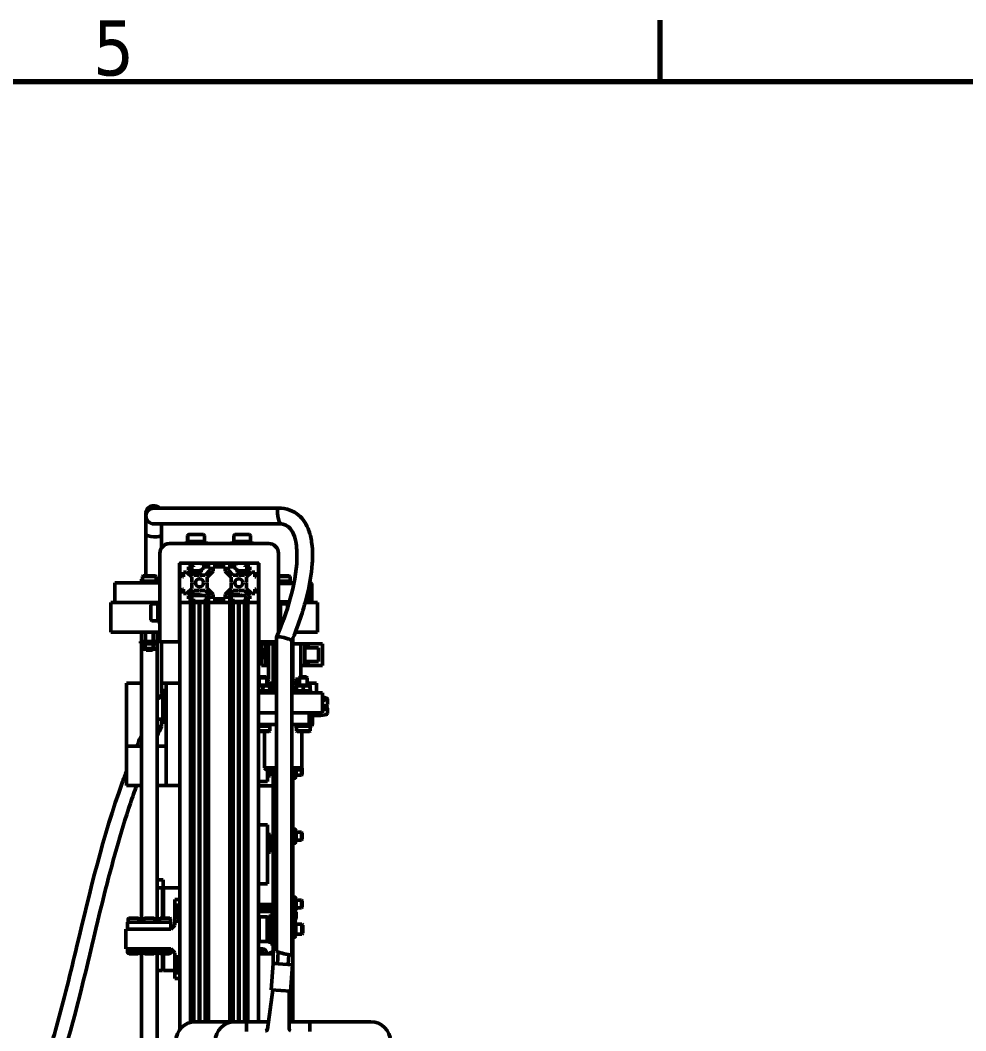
# Model space of a CAD drawing. Header units: millimetres. Extents: x -2015 to 3360, y -4745 to 2376.
# Drawn here: x 795 to 1275, y 1814 to 2327 of the extents above; entities that cross this region are included whole.
import ezdxf

# ---------------------------------------------------------------- set-up
doc = ezdxf.new("R2010")
doc.units = ezdxf.units.MM
doc.header["$LTSCALE"] = 8
doc.layers.add('Border (ISO)', color=7, linetype='Continuous', lineweight=70)
doc.layers.add('Visible (ISO)', color=7, linetype='Continuous', lineweight=50)
doc.styles.add('Note Text (ISO)', font='tahoma.ttf')

# ---------------------------------------------------------------- blocks, each defined once
blk = doc.blocks.new('Borders Default Border')
at = {"layer": 'Border (ISO)'}
blk.add_line((140, 287), (140, 290.9), dxfattribs=at)
at = {"layer": 'Border (ISO)', "flags": 128}
blk.add_lwpolyline([(10, 10), (10, 287), (410, 287), (410, 10), (10, 10)], dxfattribs=at)
at = {"layer": 'Border (ISO)', "insert": (103.975, 287.326), "char_height": 3.5, "attachment_point": 7, "style": 'Note Text (ISO)'}
blk.add_mtext('5', dxfattribs=at)

msp = doc.modelspace()

# ---------------------------------------------------------------- linework, layer by layer
at = {"layer": 'Visible (ISO)'}
for p, q in [((862.71, 2079.21), (926.01, 2079.21)), ((927.08, 2071.29), (862.77, 2071.29)), ((879.93, 2065.31), (879.93, 2062.31)), ((880.08, 2065.31), (880.08, 2062.31)), ((880.43, 2065.81), (880.58, 2065.81)), ((880.58, 2065.81), (888.08, 2065.81)), ((888.58, 2065.31), (888.58, 2062.31)), ((903.38, 2065.31), (903.38, 2062.31)), ((903.88, 2065.81), (911.38, 2065.81)), ((911.88, 2065.31), (911.88, 2062.31)), ((870.68, 2061.31), (870.83, 2061.31)), ((921.13, 2061.31), (870.83, 2061.31)), ((879.33, 2062.31), (889.33, 2062.31)), ((879.33, 2061.31), (879.33, 2062.31)), ((889.33, 2061.31), (889.33, 2062.31)), ((902.63, 2062.31), (912.63, 2062.31)), ((902.63, 2061.31), (902.63, 2062.31)), ((912.63, 2061.31), (912.63, 2062.31)), ((865.83, 2056.31), (865.83, 2011.31)), ((926.13, 2016.16), (926.13, 2056.31)), ((875.83, 2011.31), (875.83, 2051.31)), ((875.83, 2051.31), (916.13, 2051.31)), ((875.98, 2050.81), (875.98, 2045.89)), ((881.4, 2051.31), (876.48, 2051.31)), ((880.48, 2049.51), (882.86, 2049.51)), ((880.48, 2047.87), (880.48, 2049.51)), ((882.86, 2049.85), (881.4, 2051.31)), ((882.86, 2049.51), (882.86, 2049.85)), ((887.33, 2050.3), (887.33, 2051.31)), ((888.76, 2050.3), (887.33, 2050.3)), ((890.56, 2051.31), (889.11, 2049.85)), ((889.11, 2049.85), (889.11, 2049.51)), ((889.11, 2049.51), (891.48, 2049.51)), ((901.4, 2051.31), (890.56, 2051.31)), ((891.48, 2049.51), (891.48, 2047.87)), ((892.98, 2049.51), (898.98, 2049.51)), ((892.98, 2047.24), (892.98, 2049.51)), ((898.98, 2049.51), (898.98, 2047.24)), ((900.48, 2049.51), (902.86, 2049.51)), ((900.48, 2047.87), (900.48, 2049.51)), ((902.86, 2049.85), (901.4, 2051.31)), ((902.86, 2049.51), (902.86, 2049.85)), ((904.63, 2050.3), (903.21, 2050.3)), ((904.63, 2051.31), (904.63, 2050.3)), ((910.56, 2051.31), (909.11, 2049.85)), ((909.11, 2049.85), (909.11, 2049.51)), ((909.11, 2049.51), (911.48, 2049.51)), ((915.48, 2051.31), (910.56, 2051.31)), ((911.48, 2049.51), (911.48, 2047.87)), ((915.98, 2050.81), (915.98, 2051.31)), ((915.98, 2045.89), (915.98, 2050.81)), ((916.13, 2051.31), (916.13, 2011.31)), ((857.38, 2044.91), (856.98, 2044.51)), ((856.98, 2044.51), (863.98, 2044.51)), ((856.98, 2044.51), (856.98, 2042.11)), ((863.58, 2044.91), (857.38, 2044.91)), ((863.58, 2044.91), (863.98, 2044.51)), ((863.98, 2044.51), (863.98, 2042.11)), ((875.98, 2045.89), (877.44, 2044.43)), ((877.44, 2044.43), (877.78, 2044.43)), ((877.78, 2046.81), (879.42, 2046.81)), ((877.78, 2044.43), (877.78, 2046.81)), ((879.42, 2046.81), (882.08, 2044.14)), ((883.14, 2045.21), (880.48, 2047.87)), ((881.68, 2048.01), (881.68, 2046.8)), ((881.68, 2046.8), (881.83, 2046.8)), ((882.17, 2046.31), (881.68, 2046.8)), ((881.83, 2047.93), (881.83, 2046.8)), ((881.83, 2046.8), (886.83, 2046.8)), ((882.32, 2046.31), (881.83, 2046.8)), ((882.08, 2044.14), (882.08, 2041.51)), ((882.32, 2046.31), (882.17, 2046.31)), ((886.34, 2046.31), (882.32, 2046.31)), ((885.78, 2045.21), (883.14, 2045.21)), ((885.98, 2045.01), (885.78, 2045.21)), ((886.18, 2045.21), (885.98, 2045.01)), ((888.82, 2045.21), (886.18, 2045.21)), ((886.34, 2046.31), (886.83, 2046.8)), ((886.83, 2047.93), (886.83, 2046.8)), ((891.48, 2047.87), (888.82, 2045.21)), ((889.88, 2044.14), (892.98, 2047.24)), ((889.88, 2041.51), (889.88, 2044.14)), ((898.98, 2047.24), (902.08, 2044.14)), ((903.14, 2045.21), (900.48, 2047.87)), ((902.08, 2044.14), (902.08, 2041.51)), ((905.78, 2045.21), (903.14, 2045.21)), ((905.13, 2047.93), (905.13, 2046.8)), ((905.13, 2046.8), (910.13, 2046.8)), ((905.62, 2046.31), (905.13, 2046.8)), ((909.64, 2046.31), (905.62, 2046.31)), ((905.98, 2045.01), (905.78, 2045.21)), ((906.18, 2045.21), (905.98, 2045.01)), ((908.82, 2045.21), (906.18, 2045.21)), ((911.48, 2047.87), (908.82, 2045.21)), ((909.64, 2046.31), (910.13, 2046.8)), ((909.88, 2044.14), (912.54, 2046.81)), ((909.88, 2041.51), (909.88, 2044.14)), ((910.13, 2047.93), (910.13, 2046.8)), ((912.54, 2046.81), (914.18, 2046.81)), ((914.18, 2046.81), (914.18, 2044.43)), ((914.18, 2044.43), (914.53, 2044.43)), ((914.53, 2044.43), (915.98, 2045.89)), ((915.98, 2036.73), (915.98, 2045.89)), ((931.58, 2044.91), (926.13, 2044.91)), ((926.13, 2044.51), (931.98, 2044.51)), ((931.58, 2044.91), (931.98, 2044.51)), ((931.98, 2044.51), (931.98, 2042.11)), ((865.83, 2041.31), (842.98, 2041.31)), ((842.98, 2031.31), (842.98, 2041.31)), ((855.98, 2042.11), (864.98, 2042.11)), ((855.98, 2041.31), (855.98, 2042.11)), ((856.98, 2043.11), (856.48, 2043.11)), ((856.48, 2042.11), (856.48, 2043.11)), ((864.48, 2043.11), (863.98, 2043.11)), ((864.48, 2042.11), (864.48, 2043.11)), ((864.98, 2041.31), (864.98, 2042.11)), ((882.08, 2041.51), (882.28, 2041.31)), ((882.28, 2041.31), (882.08, 2041.11)), ((882.08, 2041.11), (882.08, 2038.47)), ((889.68, 2041.31), (889.88, 2041.51)), ((889.88, 2041.11), (889.68, 2041.31)), ((889.88, 2038.47), (889.88, 2041.11)), ((902.08, 2041.51), (902.28, 2041.31)), ((902.28, 2041.31), (902.08, 2041.11)), ((902.08, 2041.11), (902.08, 2038.47)), ((909.68, 2041.31), (909.88, 2041.51)), ((909.88, 2041.11), (909.68, 2041.31)), ((909.88, 2038.47), (909.88, 2041.11)), ((926.13, 2042.11), (932.98, 2042.11)), ((933.42, 2041.31), (926.13, 2041.31)), ((926.13, 2040.91), (933.81, 2040.91)), ((932.98, 2041.31), (932.98, 2042.11)), ((933.42, 2041.31), (934.04, 2041.31)), ((933.97, 2040.91), (933.81, 2040.91)), ((942.58, 2040.91), (941.94, 2040.91)), ((942.02, 2041.31), (942.58, 2041.31)), ((942.58, 2041.31), (942.58, 2040.91)), ((942.98, 2040.91), (942.58, 2041.31)), ((942.58, 2038.56), (942.58, 2040.91)), ((942.98, 2040.91), (942.58, 2040.91)), ((942.98, 2040.91), (942.98, 2038.33)), ((877.44, 2038.18), (875.98, 2036.73)), ((875.98, 2036.73), (875.98, 2031.81)), ((877.78, 2038.18), (877.44, 2038.18)), ((877.78, 2035.81), (877.78, 2038.18)), ((879.42, 2035.81), (877.78, 2035.81)), ((882.08, 2038.47), (879.42, 2035.81)), ((880.48, 2034.74), (883.14, 2037.41)), ((880.48, 2033.11), (880.48, 2034.74)), ((881.98, 2034.81), (880.54, 2034.81)), ((882.47, 2035.31), (881.98, 2034.81)), ((886.98, 2034.81), (881.98, 2034.81)), ((881.98, 2034.81), (881.98, 2034.81)), ((882.47, 2035.31), (886.49, 2035.31)), ((883.14, 2037.41), (885.78, 2037.41)), ((885.78, 2037.41), (885.98, 2037.61)), ((885.98, 2037.61), (886.18, 2037.41)), ((886.18, 2037.41), (888.82, 2037.41)), ((886.49, 2035.31), (886.98, 2034.81)), ((889.48, 2034.81), (886.98, 2034.81)), ((886.98, 2034.81), (886.98, 2034.81)), ((888.82, 2037.41), (891.48, 2034.74)), ((889.48, 2033.11), (889.48, 2034.81)), ((892.98, 2035.37), (889.88, 2038.47)), ((891.48, 2034.74), (891.48, 2033.11)), ((892.98, 2033.11), (892.98, 2035.37)), ((902.08, 2038.47), (898.98, 2035.37)), ((898.98, 2035.37), (898.98, 2033.11)), ((900.48, 2034.74), (903.14, 2037.41)), ((900.48, 2033.11), (900.48, 2034.74)), ((901.98, 2034.81), (900.54, 2034.81)), ((902.47, 2035.31), (901.98, 2034.81)), ((906.98, 2034.81), (901.98, 2034.81)), ((901.98, 2034.81), (901.98, 2034.81)), ((902.47, 2035.31), (906.49, 2035.31)), ((903.14, 2037.41), (905.78, 2037.41)), ((905.78, 2037.41), (905.98, 2037.61)), ((905.98, 2037.61), (906.18, 2037.41)), ((906.18, 2037.41), (908.82, 2037.41)), ((906.49, 2035.31), (906.98, 2034.81)), ((909.48, 2034.81), (906.98, 2034.81)), ((906.98, 2034.81), (906.98, 2034.81)), ((908.82, 2037.41), (911.48, 2034.74)), ((909.48, 2033.11), (909.48, 2034.81)), ((912.54, 2035.81), (909.88, 2038.47)), ((911.48, 2034.74), (911.48, 2033.11)), ((914.18, 2035.81), (912.54, 2035.81)), ((914.18, 2038.18), (914.18, 2035.81)), ((914.53, 2038.18), (914.18, 2038.18)), ((915.98, 2036.73), (914.53, 2038.18)), ((915.98, 2031.81), (915.98, 2036.73)), ((942.58, 2031.31), (942.58, 2034.05)), ((942.98, 2034.28), (942.98, 2031.71)), ((840.98, 2031.31), (845.98, 2031.31)), ((840.98, 2031.31), (840.98, 2016.31)), ((864.83, 2031.31), (845.98, 2031.31)), ((861.33, 2022.56), (861.33, 2030.06)), ((861.83, 2030.56), (864.83, 2030.56)), ((864.83, 2021.31), (864.83, 2031.31)), ((865.83, 2031.31), (864.83, 2031.31)), ((875.98, 2031.31), (875.83, 2031.31)), ((875.98, 2029.31), (875.83, 2029.31)), ((876.48, 2031.31), (875.98, 2031.31)), ((875.98, 1814.31), (875.98, 2031.31)), ((876.48, 2031.31), (881.4, 2031.31)), ((876.48, 2031.31), (881.4, 2031.31)), ((882.86, 2033.11), (880.48, 2033.11)), ((881.4, 2031.31), (882.86, 2032.76)), ((881.4, 2031.31), (882.86, 2031.31)), ((881.4, 1817.97), (881.4, 2031.31)), ((889.48, 2031.81), (881.9, 2031.81)), ((882.86, 2032.76), (882.86, 2033.11)), ((882.86, 2031.31), (883.14, 2031.31)), ((882.86, 1818.24), (882.86, 2031.31)), ((883.14, 2031.31), (885.78, 2031.31)), ((883.14, 1818.27), (883.14, 2031.31)), ((885.78, 2031.31), (885.98, 2031.31)), ((885.78, 1818.31), (885.78, 2031.31)), ((885.98, 2031.31), (886.18, 2031.31)), ((885.98, 1818.31), (885.98, 2031.31)), ((886.18, 2031.31), (888.82, 2031.31)), ((886.18, 1818.31), (886.18, 2031.31)), ((888.82, 2031.31), (889.11, 2031.31)), ((888.82, 1818.31), (888.82, 2031.31)), ((889.11, 2033.11), (889.11, 2032.76)), ((891.48, 2033.11), (889.11, 2033.11)), ((889.11, 2032.76), (890.56, 2031.31)), ((889.11, 2031.31), (890.56, 2031.31)), ((889.11, 1818.31), (889.11, 2031.31)), ((889.48, 2032.1), (889.48, 2032.39)), ((889.48, 2031.81), (889.48, 2032.1)), ((889.48, 2031.81), (889.48, 2031.31)), ((890.56, 2031.31), (901.4, 2031.31)), ((890.56, 2031.31), (901.4, 2031.31)), ((890.56, 1818.31), (890.56, 2031.31)), ((898.98, 2033.11), (892.98, 2033.11)), ((902.86, 2033.11), (900.48, 2033.11)), ((901.4, 2031.31), (902.86, 2032.76)), ((901.4, 2031.31), (902.86, 2031.31)), ((901.4, 1818.31), (901.4, 2031.31)), ((909.48, 2031.81), (901.9, 2031.81)), ((902.86, 2032.76), (902.86, 2033.11)), ((902.86, 2031.31), (903.14, 2031.31)), ((902.86, 1818.31), (902.86, 2031.31)), ((903.14, 2031.31), (905.78, 2031.31)), ((903.14, 1818.31), (903.14, 2031.31)), ((905.78, 2031.31), (905.98, 2031.31)), ((905.78, 1818.31), (905.78, 2031.31)), ((905.98, 2031.31), (906.18, 2031.31)), ((905.98, 1818.31), (905.98, 2031.31)), ((906.18, 2031.31), (908.82, 2031.31)), ((906.18, 1818.31), (906.18, 2031.31)), ((908.82, 2031.31), (909.11, 2031.31)), ((908.82, 1818.31), (908.82, 2031.31)), ((909.11, 2033.11), (909.11, 2032.76)), ((911.48, 2033.11), (909.11, 2033.11)), ((909.11, 2032.76), (910.56, 2031.31)), ((909.11, 2031.31), (910.56, 2031.31)), ((909.11, 1818.31), (909.11, 2031.31)), ((909.48, 2032.1), (909.48, 2032.39)), ((909.48, 2031.81), (909.48, 2032.1)), ((909.48, 2031.81), (909.48, 2031.31)), ((910.56, 2031.31), (915.48, 2031.31)), ((910.56, 2031.31), (915.48, 2031.31)), ((910.56, 1818.31), (910.56, 2031.31)), ((915.98, 2031.31), (915.48, 2031.31)), ((915.98, 2031.31), (915.98, 2031.81)), ((915.98, 1818.31), (915.98, 2031.31)), ((916.13, 2031.31), (915.98, 2031.31)), ((916.13, 2029.31), (915.98, 2029.31)), ((931.67, 2031.71), (926.13, 2031.71)), ((926.13, 2031.31), (927.13, 2031.31)), ((931.55, 2031.31), (927.13, 2031.31)), ((927.13, 2031.31), (927.13, 2021.31)), ((930.13, 2030.56), (927.13, 2030.56)), ((930.63, 2030.06), (930.63, 2028.36)), ((940.98, 2031.31), (939.68, 2031.31)), ((939.71, 2031.42), (939.71, 2031.31)), ((940.98, 2031.31), (945.98, 2031.31)), ((942.58, 2031.31), (942.98, 2031.71)), ((945.98, 2016.31), (945.98, 2031.31)), ((875.83, 2023.31), (875.98, 2023.31)), ((915.98, 2023.31), (916.13, 2023.31)), ((861.83, 2022.06), (864.83, 2022.06)), ((865.83, 2021.31), (864.83, 2021.31)), ((926.13, 2021.31), (927.13, 2021.31)), ((928.43, 2022.06), (927.13, 2022.06)), ((845.98, 2016.31), (840.98, 2016.31)), ((865.83, 2016.31), (845.98, 2016.31)), ((856.48, 2011.53), (856.48, 2016.31)), ((858.48, 2016.31), (858.48, 2011.53)), ((862.48, 2016.31), (862.48, 2011.53)), ((864.48, 2011.53), (864.48, 2016.31)), ((926.13, 2016.31), (926.19, 2016.31)), ((933.48, 1985.34), (933.48, 2013.21)), ((934.7, 2016.31), (940.98, 2016.31)), ((945.98, 2016.31), (940.98, 2016.31)), ((855.98, 2011.53), (864.98, 2011.53)), ((855.98, 2010.73), (855.98, 2011.53)), ((855.98, 2010.73), (864.98, 2010.73)), ((857.58, 2010.73), (856.44, 2010.08)), ((856.44, 2010.08), (856.44, 2008.19)), ((857.58, 2007.53), (856.44, 2008.19)), ((856.48, 2010.1), (856.48, 2010.73)), ((856.48, 1870.34), (856.48, 2008.17)), ((858.46, 2010.08), (858.46, 2008.19)), ((862.5, 2010.08), (862.5, 2008.19)), ((863.38, 2010.73), (864.53, 2010.08)), ((863.38, 2007.53), (864.53, 2008.19)), ((864.48, 2010.1), (864.48, 2010.73)), ((864.48, 1870.34), (864.48, 2008.17)), ((864.53, 2010.08), (864.53, 2008.19)), ((864.98, 2010.73), (864.98, 2011.53)), ((865.83, 2011.31), (875.83, 2011.31)), ((875.98, 2011.31), (875.83, 2011.46)), ((916.13, 2011.46), (915.98, 2011.31)), ((916.13, 2011.31), (915.98, 2011.31)), ((916.13, 2011.31), (925.14, 2011.31)), ((917.48, 2010.34), (917.48, 1999.34)), ((919.48, 2010.34), (917.48, 2010.34)), ((918.98, 2002.57), (918.98, 2008.11)), ((918.98, 2008.11), (919.57, 2008.11)), ((919.48, 2010.34), (920.98, 2010.34)), ((919.48, 2008.34), (919.48, 2010.34)), ((920.98, 2008.34), (919.48, 2008.34)), ((919.48, 2008.11), (919.48, 2008.34)), ((919.57, 2002.57), (919.57, 2008.11)), ((920.84, 2006.84), (919.57, 2008.11)), ((920.98, 2008.34), (920.98, 2010.34)), ((923.48, 2010.34), (920.98, 2010.34)), ((920.98, 1992.34), (920.98, 2008.34)), ((923.48, 1985.34), (923.48, 2011.31)), ((923.98, 2010.73), (923.98, 2011.31)), ((923.98, 2010.73), (925.14, 2010.73)), ((925.14, 2010.48), (924.44, 2010.08)), ((924.44, 2010.08), (924.44, 2008.19)), ((925.14, 2007.79), (924.44, 2008.19)), ((932.89, 2011.53), (932.98, 2011.53)), ((932.89, 2010.73), (932.98, 2010.73)), ((932.98, 2010.73), (932.98, 2011.53)), ((933.48, 2010.34), (937.48, 2010.34)), ((937.48, 1993.54), (937.48, 2010.34)), ((937.48, 2010.34), (939.48, 2010.34)), ((937.48, 1999.34), (937.48, 2010.34)), ((939.48, 2010.34), (941.22, 2010.34)), ((939.48, 2008.34), (939.48, 2010.34)), ((941.22, 2008.34), (939.48, 2008.34)), ((939.48, 2001.34), (939.48, 2008.34)), ((939.48, 2001.34), (939.48, 2008.34)), ((939.48, 2008.09), (939.48, 2002.58)), ((941.22, 2010.34), (948.48, 2010.34)), ((941.22, 2010.34), (941.22, 2008.34)), ((946.48, 2008.34), (941.22, 2008.34)), ((946.48, 2001.34), (946.48, 2008.34)), ((948.48, 2010.34), (948.48, 1999.34)), ((948.48, 2010.34), (948.48, 2010.34)), ((948.48, 1999.34), (948.48, 2010.34)), ((857.58, 2007.53), (863.38, 2007.53)), ((858.91, 2007.11), (858.48, 2007.53)), ((862.05, 2007.11), (858.91, 2007.11)), ((862.05, 2007.11), (862.48, 2007.53)), ((920.84, 2003.84), (919.57, 2002.57)), ((920.84, 2003.84), (920.84, 2006.84)), ((920.84, 2006.84), (920.98, 2006.84)), ((920.84, 2003.84), (920.98, 2003.84)), ((923.48, 2004.14), (923.48, 2006.53)), ((923.48, 2006.53), (923.48, 2006.53)), ((923.48, 2004.14), (923.48, 2004.14)), ((939.48, 2006.41), (939.48, 2006.24)), ((939.48, 2005.5), (939.48, 2006.41)), ((939.48, 2006.24), (939.48, 2005.17)), ((939.48, 2004.43), (939.48, 2005.5)), ((939.48, 2005.17), (939.48, 2004.27)), ((939.48, 2004.27), (939.48, 2004.43)), ((917.48, 1999.34), (919.48, 1999.34)), ((918.98, 2002.57), (919.57, 2002.57)), ((919.48, 2001.34), (919.48, 2002.57)), ((919.48, 2001.34), (920.98, 2001.34)), ((919.48, 1999.34), (919.48, 2001.34)), ((920.98, 1999.34), (919.48, 1999.34)), ((937.48, 1999.34), (937.48, 1993.54)), ((939.48, 1999.34), (937.48, 1999.34)), ((939.48, 2001.34), (941.22, 2001.34)), ((939.48, 1999.34), (939.48, 2001.34)), ((941.22, 1999.34), (939.48, 1999.34)), ((941.22, 2001.34), (946.48, 2001.34)), ((941.22, 2001.34), (941.22, 1999.34)), ((948.48, 1999.34), (941.22, 1999.34)), ((948.48, 1999.34), (948.48, 1999.34)), ((916.66, 1993.54), (916.23, 1993.11)), ((920.23, 1993.11), (916.23, 1993.11)), ((916.23, 1989.31), (916.23, 1993.11)), ((916.66, 1993.54), (919.8, 1993.54)), ((919.8, 1993.54), (920.23, 1993.11)), ((920.23, 1989.31), (920.23, 1993.11)), ((937.16, 1993.54), (936.73, 1993.11)), ((940.73, 1993.11), (936.73, 1993.11)), ((936.73, 1989.31), (936.73, 1993.11)), ((937.16, 1993.54), (940.3, 1993.54)), ((940.3, 1993.54), (940.73, 1993.11)), ((940.73, 1989.31), (940.73, 1993.11)), ((848.98, 1990.34), (848.98, 1958.34)), ((856.48, 1990.34), (848.98, 1990.34)), ((868.98, 1990.34), (866.74, 1990.34)), ((868.98, 1938.34), (868.98, 1990.34)), ((875.98, 1990.34), (868.98, 1990.34)), ((915.98, 1990.34), (916.23, 1990.34)), ((921.13, 1989.31), (915.98, 1989.31)), ((918.16, 1988.65), (918.16, 1986.77)), ((920.23, 1990.34), (923.48, 1990.34)), ((921.13, 1989.31), (921.73, 1988.96)), ((921.69, 1988.65), (921.69, 1986.77)), ((921.76, 1988.65), (921.76, 1986.77)), ((933.48, 1990.34), (936.73, 1990.34)), ((934.71, 1992.34), (936.73, 1992.34)), ((934.71, 1992.34), (934.71, 1991.75)), ((934.71, 1991.75), (936.73, 1991.75)), ((935.98, 1990.48), (934.71, 1991.75)), ((935.2, 1988.65), (935.2, 1986.77)), ((935.83, 1989.31), (935.23, 1988.96)), ((941.63, 1989.31), (935.83, 1989.31)), ((935.98, 1990.48), (936.73, 1990.48)), ((935.98, 1990.48), (935.98, 1990.34)), ((938.67, 1988.65), (938.67, 1986.77)), ((940.73, 1990.34), (945.48, 1990.34)), ((941.63, 1989.31), (942.23, 1988.96)), ((942.2, 1988.65), (942.2, 1986.77)), ((942.27, 1988.65), (942.27, 1986.77)), ((945.48, 1985.34), (945.48, 1990.34)), ((945.48, 1990.34), (945.48, 1990.34)), ((945.48, 1985.34), (945.48, 1990.34)), ((866.67, 1985.09), (867.38, 1985.09)), ((867.38, 1986.59), (867.38, 1970.59)), ((867.38, 1986.59), (868.98, 1986.59)), ((915.98, 1986.11), (922.73, 1986.11)), ((915.98, 1985.34), (925.14, 1985.34)), ((921.13, 1986.11), (921.73, 1986.46)), ((922.73, 1985.34), (922.73, 1986.11)), ((932.89, 1985.34), (948.48, 1985.34)), ((934.23, 1986.11), (943.23, 1986.11)), ((934.23, 1985.34), (934.23, 1986.11)), ((935.83, 1986.11), (935.23, 1986.46)), ((941.63, 1986.11), (942.23, 1986.46)), ((943.23, 1985.34), (943.23, 1986.11)), ((948.48, 1975.34), (948.48, 1985.34)), ((948.48, 1985.34), (948.48, 1985.34)), ((948.48, 1985.34), (948.48, 1975.34)), ((948.48, 1985.34), (948.48, 1985.34)), ((948.48, 1985.34), (948.48, 1985.34)), ((948.48, 1983.15), (948.48, 1985.34)), ((948.48, 1985.34), (948.48, 1983.15)), ((950.98, 1979.54), (950.98, 1982.3)), ((948.48, 1978.47), (948.48, 1978.7)), ((948.48, 1978.7), (948.48, 1978.47)), ((950.98, 1977.63), (950.98, 1974.87)), ((864.48, 1972.09), (867.38, 1972.09)), ((915.98, 1975.34), (925.14, 1975.34)), ((915.98, 1975.34), (925.14, 1975.34)), ((932.89, 1975.34), (948.48, 1975.34)), ((932.89, 1975.34), (941.76, 1975.34)), ((941.76, 1969.34), (941.76, 1975.34)), ((943.48, 1969.34), (943.48, 1975.34)), ((943.48, 1969.34), (943.48, 1975.34)), ((948.48, 1975.34), (948.48, 1975.34)), ((864.49, 1968.38), (866.74, 1968.26)), ((867.38, 1970.59), (868.98, 1970.59)), ((915.98, 1969.34), (925.14, 1969.34)), ((921.73, 1968.54), (915.98, 1968.54)), ((916.23, 1968.54), (916.23, 1969.34)), ((920.23, 1968.54), (920.23, 1969.34)), ((921.73, 1966.14), (921.73, 1968.54)), ((932.89, 1969.34), (941.76, 1969.34)), ((934.23, 1969.34), (934.23, 1968.54)), ((943.23, 1968.54), (934.23, 1968.54)), ((935.23, 1966.14), (935.23, 1968.54)), ((941.76, 1969.34), (943.48, 1969.34)), ((942.23, 1966.14), (942.23, 1968.54)), ((943.23, 1969.34), (943.23, 1968.54)), ((943.48, 1969.34), (943.48, 1969.34)), ((921.73, 1966.14), (915.98, 1966.14)), ((915.98, 1965.74), (921.33, 1965.74)), ((918.98, 1965.74), (918.98, 1947.34)), ((921.33, 1965.74), (921.73, 1966.14)), ((942.23, 1966.14), (935.23, 1966.14)), ((935.63, 1965.74), (935.23, 1966.14)), ((935.63, 1965.74), (941.83, 1965.74)), ((937.98, 1965.74), (937.98, 1947.34)), ((941.83, 1965.74), (942.23, 1966.14)), ((856.48, 1958.34), (848.98, 1958.34)), ((848.98, 1938.34), (848.98, 1958.34)), ((868.98, 1958.34), (864.48, 1958.34)), ((925.14, 1947.34), (918.98, 1947.34)), ((919.98, 1946.34), (918.98, 1947.34)), ((919.98, 1946.34), (925.14, 1946.34)), ((920.48, 1940.34), (920.48, 1946.34)), ((920.48, 1946.34), (920.48, 1945.02)), ((920.48, 1946.34), (920.48, 1945.02)), ((920.48, 1946.34), (920.48, 1940.34)), ((921.25, 1946.33), (921.25, 1943.26)), ((922.05, 1946.34), (922.05, 1943.27)), ((922.05, 1946.34), (922.05, 1944.86)), ((923.48, 1847.86), (923.48, 1946.34)), ((937.98, 1947.34), (932.89, 1947.34)), ((932.89, 1946.34), (936.98, 1946.34)), ((933.48, 1818.31), (933.48, 1946.34)), ((935.05, 1946.34), (935.05, 1942.67)), ((936.98, 1946.34), (937.98, 1947.34)), ((937.75, 1947.11), (937.75, 1943.57)), ((938.18, 1947.14), (937.98, 1947.34)), ((938.18, 1947.14), (938.18, 1944)), ((921.25, 1943.26), (922.05, 1943.26)), ((922.05, 1944.86), (922.4, 1944.26)), ((923.48, 1944.26), (922.71, 1944.26)), ((934.39, 1945.57), (933.48, 1945.57)), ((934.39, 1942.07), (933.48, 1942.07)), ((935.05, 1942.67), (934.71, 1942.07)), ((935.05, 1943.57), (937.75, 1943.57)), ((938.18, 1944), (937.75, 1943.57)), ((856.48, 1938.34), (848.98, 1938.34)), ((868.98, 1938.34), (864.48, 1938.34)), ((875.98, 1938.34), (868.98, 1938.34)), ((915.98, 1940.34), (920.48, 1940.34)), ((915.98, 1938.09), (923.48, 1938.09)), ((920.48, 1940.34), (920.48, 1940.34)), ((915.98, 1918.34), (920.48, 1918.34)), ((920.48, 1910.93), (920.48, 1918.34)), ((920.48, 1918.34), (920.48, 1888.34)), ((920.48, 1918.34), (920.48, 1918.34)), ((934.39, 1916.09), (933.48, 1916.09)), ((934.39, 1916.09), (933.48, 1916.09)), ((935.05, 1915.49), (934.71, 1916.09)), ((935.05, 1909.7), (935.05, 1915.47)), ((920.48, 1910.93), (920.48, 1911.68)), ((920.48, 1910.93), (920.48, 1911.68)), ((920.48, 1911.67), (920.48, 1906.19)), ((920.48, 1910.93), (921.25, 1910.93)), ((921.25, 1913.43), (921.25, 1904.43)), ((921.25, 1913.43), (922.05, 1913.43)), ((922.05, 1913.42), (922.05, 1904.44)), ((922.05, 1911.83), (922.4, 1912.43)), ((922.05, 1911.83), (922.05, 1906.03)), ((923.48, 1912.43), (922.71, 1912.43)), ((923.48, 1912.43), (922.71, 1912.43)), ((934.39, 1912.59), (933.48, 1912.59)), ((935.05, 1914.59), (937.75, 1914.59)), ((935.05, 1910.59), (937.75, 1910.59)), ((937.75, 1910.59), (937.75, 1914.59)), ((938.18, 1914.16), (937.75, 1914.59)), ((938.18, 1911.02), (937.75, 1910.59)), ((938.18, 1914.16), (938.18, 1911.02)), ((920.48, 1906.93), (920.48, 1906.18)), ((920.48, 1906.93), (920.48, 1906.18)), ((920.48, 1888.34), (920.48, 1906.93)), ((920.48, 1906.93), (921.25, 1906.93)), ((922.05, 1906.03), (922.4, 1905.43)), ((923.48, 1908.93), (922.71, 1908.93)), ((923.48, 1905.43), (922.71, 1905.43)), ((934.39, 1909.09), (933.48, 1909.09)), ((935.05, 1909.69), (934.71, 1909.09)), ((921.25, 1904.43), (922.05, 1904.43)), ((864.48, 1890.34), (866.98, 1890.34)), ((867.48, 1890.34), (866.98, 1890.34)), ((867.48, 1890.34), (867.48, 1890.34)), ((867.48, 1889.34), (867.48, 1890.34)), ((867.48, 1890.34), (867.48, 1886.34)), ((867.48, 1889.34), (867.48, 1890.34)), ((864.48, 1886.34), (867.23, 1886.34)), ((867.23, 1885.75), (867.23, 1886.34)), ((867.23, 1886.34), (867.23, 1886.34)), ((867.48, 1886.09), (867.23, 1886.34)), ((867.48, 1886.09), (867.23, 1886.34)), ((867.23, 1885.75), (867.23, 1883.12)), ((867.48, 1887.34), (867.48, 1889.34)), ((867.48, 1889.34), (867.48, 1887.34)), ((867.48, 1886.09), (867.48, 1887.34)), ((867.48, 1886.34), (867.48, 1887.34)), ((867.48, 1886.34), (867.48, 1886.34)), ((867.48, 1886.09), (867.73, 1886.34)), ((867.48, 1885.29), (867.48, 1886.09)), ((867.48, 1886.09), (867.48, 1886.09)), ((867.48, 1885.58), (867.48, 1886.09)), ((867.48, 1882.95), (867.48, 1885.58)), ((867.48, 1881.71), (867.48, 1885.29)), ((867.73, 1885.49), (867.73, 1886.34)), ((867.73, 1886.34), (875.98, 1886.34)), ((867.73, 1881.13), (867.73, 1885.49)), ((915.98, 1888.34), (920.48, 1888.34)), ((920.48, 1888.34), (920.48, 1888.34)), ((867.23, 1883.12), (867.23, 1881.71)), ((867.23, 1881.71), (867.23, 1870.84)), ((867.48, 1881.71), (867.48, 1882.95)), ((867.48, 1878.66), (867.48, 1881.71)), ((867.73, 1878.66), (867.73, 1881.13)), ((873.48, 1880.34), (875.98, 1880.34)), ((873.48, 1874.34), (873.48, 1880.34)), ((934.39, 1881.59), (933.48, 1881.59)), ((934.39, 1881.59), (933.48, 1881.59)), ((935.05, 1880.99), (934.71, 1881.59)), ((935.05, 1875.2), (935.05, 1880.97)), ((935.05, 1880.09), (937.75, 1880.09)), ((937.75, 1876.09), (937.75, 1880.09)), ((938.18, 1879.66), (937.75, 1880.09)), ((938.18, 1879.66), (938.18, 1876.52)), ((867.48, 1870.84), (867.48, 1878.66)), ((867.73, 1870.84), (867.73, 1878.66)), ((873.48, 1874.35), (873.48, 1869.34)), ((874.88, 1877.44), (875.28, 1877.84)), ((874.88, 1877.44), (874.88, 1871.24)), ((875.28, 1870.84), (875.28, 1877.84)), ((875.28, 1877.84), (875.98, 1877.84)), ((915.98, 1877.84), (923.48, 1877.84)), ((915.98, 1876.09), (923.48, 1876.09)), ((915.98, 1875.89), (916.28, 1875.89)), ((915.98, 1875.34), (917.98, 1875.34)), ((915.98, 1874.34), (923.48, 1874.34)), ((923.48, 1877.84), (923.48, 1874.34)), ((934.39, 1878.09), (933.48, 1878.09)), ((933.48, 1876.34), (934.09, 1876.34)), ((933.48, 1874.84), (934.09, 1874.84)), ((934.75, 1875.24), (934.25, 1876.11)), ((935.05, 1875.19), (934.75, 1874.67)), ((934.75, 1871.26), (934.75, 1874.34)), ((935.18, 1873.91), (934.75, 1874.34)), ((935.05, 1876.09), (937.75, 1876.09)), ((938.18, 1876.52), (937.75, 1876.09)), ((849.73, 1870.54), (849.73, 1868.84)), ((850.03, 1870.84), (854.93, 1870.84)), ((855.23, 1870.54), (855.23, 1868.84)), ((857.73, 1870.34), (855.38, 1870.34)), ((855.38, 1868.84), (855.38, 1870.34)), ((857.73, 1870.54), (857.73, 1868.84)), ((858.03, 1870.84), (862.93, 1870.84)), ((863.23, 1870.54), (863.23, 1868.84)), ((865.58, 1870.34), (863.23, 1870.34)), ((865.58, 1868.84), (865.58, 1870.34)), ((865.73, 1870.54), (865.73, 1868.84)), ((866.03, 1870.84), (870.93, 1870.84)), ((871.23, 1870.54), (871.23, 1868.84)), ((873.48, 1867.34), (873.48, 1869.34)), ((875.98, 1869.34), (873.48, 1869.34)), ((874.88, 1871.24), (875.28, 1870.84)), ((875.28, 1870.84), (875.98, 1870.84)), ((915.98, 1871.44), (916.32, 1871.44)), ((916.32, 1871.61), (916.32, 1859.07)), ((920.32, 1871.61), (916.32, 1871.61)), ((920.32, 1871.61), (920.32, 1859.07)), ((920.32, 1871.61), (920.32, 1871.44)), ((920.32, 1871.44), (921.98, 1871.44)), ((921.98, 1857.84), (921.98, 1872.84)), ((921.98, 1872.84), (922.98, 1872.84)), ((922.98, 1857.84), (922.98, 1872.83)), ((922.98, 1870.34), (923.48, 1870.34)), ((923.48, 1870.34), (923.48, 1852.84)), ((933.48, 1870.84), (934.09, 1870.84)), ((934.75, 1869.44), (934.25, 1868.57)), ((934.98, 1868.74), (934.67, 1869.29)), ((934.75, 1871), (934.75, 1870.34)), ((935.18, 1870.77), (934.75, 1870.34)), ((935.18, 1873.91), (935.18, 1870.77)), ((871.48, 1865.34), (848.48, 1865.34)), ((848.48, 1855.34), (848.48, 1865.34)), ((871.48, 1868.84), (849.48, 1868.84)), ((849.48, 1865.34), (849.48, 1868.84)), ((871.48, 1865.34), (871.48, 1868.84)), ((871.48, 1865.34), (873.48, 1867.34)), ((922.98, 1869.09), (923.48, 1869.09)), ((922.98, 1862.84), (922.98, 1867.83)), ((923.48, 1867.34), (923.48, 1863.34)), ((933.48, 1868.34), (934.09, 1868.34)), ((933.48, 1865.34), (934.28, 1865.34)), ((934.98, 1861.95), (934.98, 1868.73)), ((934.98, 1867.84), (937.99, 1867.84)), ((934.98, 1862.84), (934.98, 1867.84)), ((937.99, 1862.84), (937.99, 1867.84)), ((938.48, 1867.35), (937.99, 1867.84)), ((938.48, 1863.33), (938.48, 1867.34)), ((915.98, 1859.24), (916.32, 1859.24)), ((920.32, 1859.07), (916.32, 1859.07)), ((920.32, 1859.24), (921.98, 1859.24)), ((920.32, 1859.24), (920.32, 1859.07)), ((920.73, 1859.24), (920.73, 1858.84)), ((921.73, 1859.24), (921.73, 1858.84)), ((923.48, 1863.34), (922.98, 1862.84)), ((922.98, 1861.59), (923.48, 1861.59)), ((933.48, 1861.34), (934.28, 1861.34)), ((933.48, 1861.34), (934.28, 1861.34)), ((934.98, 1861.94), (934.64, 1861.34)), ((934.98, 1862.84), (937.99, 1862.84)), ((938.48, 1863.33), (937.99, 1862.84)), ((871.48, 1855.34), (848.48, 1855.34)), ((849.39, 1854.73), (849.39, 1853.34)), ((850.18, 1855.24), (849.6, 1854.9)), ((854.78, 1855.24), (850.18, 1855.24)), ((850.32, 1854.73), (850.32, 1853.34)), ((850.98, 1855.34), (850.98, 1855.24)), ((853.41, 1854.73), (853.41, 1853.34)), ((853.98, 1855.34), (853.98, 1855.24)), ((854.78, 1855.24), (855.36, 1854.9)), ((855.58, 1854.73), (855.58, 1853.34)), ((856.48, 1662.73), (856.48, 1855.34)), ((857.39, 1854.73), (857.39, 1853.34)), ((858.18, 1855.24), (857.6, 1854.9)), ((862.78, 1855.24), (858.18, 1855.24)), ((858.32, 1854.73), (858.32, 1853.34)), ((858.98, 1855.34), (858.98, 1855.24)), ((861.41, 1854.73), (861.41, 1853.34)), ((861.98, 1855.34), (861.98, 1855.24)), ((862.78, 1855.24), (863.36, 1854.9)), ((863.58, 1854.73), (863.58, 1853.34)), ((864.48, 1662.73), (864.48, 1855.34)), ((865.39, 1854.73), (865.39, 1853.34)), ((866.18, 1855.24), (865.6, 1854.9)), ((870.78, 1855.24), (866.18, 1855.24)), ((866.32, 1854.73), (866.32, 1853.34)), ((866.98, 1855.34), (866.98, 1855.24)), ((869.41, 1854.73), (869.41, 1853.34)), ((869.98, 1855.34), (869.98, 1855.24)), ((870.78, 1855.24), (871.36, 1854.9)), ((873.48, 1853.34), (871.48, 1855.34)), ((871.58, 1854.73), (871.58, 1853.34)), ((917.98, 1855.34), (915.98, 1855.34)), ((916.28, 1854.79), (915.98, 1854.79)), ((921.73, 1858.84), (920.73, 1858.84)), ((921.98, 1857.84), (922.98, 1857.84)), ((925.55, 1847.71), (925.97, 1853.8)), ((850.18, 1852.84), (849.6, 1853.17)), ((850.18, 1852.84), (854.78, 1852.84)), ((854.78, 1852.84), (855.36, 1853.17)), ((858.18, 1852.84), (857.6, 1853.17)), ((858.18, 1852.84), (862.78, 1852.84)), ((862.78, 1852.84), (863.36, 1853.17)), ((866.18, 1852.84), (865.6, 1853.17)), ((866.18, 1852.84), (870.78, 1852.84)), ((867.23, 1852.84), (867.23, 1848.97)), ((867.23, 1848.97), (867.23, 1847.55)), ((867.48, 1852.01), (867.48, 1852.84)), ((867.48, 1848.97), (867.48, 1852.01)), ((867.48, 1845.39), (867.48, 1848.97)), ((867.48, 1847.73), (867.48, 1848.97)), ((867.73, 1852.01), (867.73, 1852.84)), ((867.73, 1849.55), (867.73, 1852.01)), ((867.73, 1845.19), (867.73, 1849.55)), ((870.78, 1852.84), (871.36, 1853.17)), ((873.48, 1851.34), (873.48, 1853.34)), ((873.48, 1846.34), (873.48, 1851.34)), ((873.48, 1851.34), (875.98, 1851.34)), ((874.88, 1849.44), (875.28, 1849.84)), ((874.88, 1849.44), (874.88, 1843.24)), ((875.28, 1842.84), (875.28, 1849.84)), ((875.28, 1849.84), (875.98, 1849.84)), ((923.48, 1852.84), (915.98, 1852.84)), ((919.98, 1853.34), (919.98, 1852.84)), ((931.07, 1847.33), (931.42, 1852.34)), ((867.23, 1844.34), (864.48, 1844.34)), ((867.23, 1847.55), (867.23, 1844.92)), ((867.23, 1844.92), (867.23, 1844.34)), ((867.48, 1844.59), (867.23, 1844.34)), ((867.23, 1844.34), (867.23, 1844.34)), ((867.48, 1845.1), (867.48, 1847.73)), ((867.48, 1845.39), (867.48, 1844.59)), ((867.48, 1845.1), (867.48, 1844.59)), ((867.48, 1844.59), (867.48, 1844.59)), ((867.48, 1844.59), (867.73, 1844.34)), ((867.73, 1845.19), (867.73, 1844.34)), ((867.73, 1844.34), (873.48, 1844.34)), ((873.48, 1840.34), (873.48, 1846.34)), ((922.47, 1834.5), (923.4, 1847.86)), ((933.22, 1847.18), (923.4, 1847.86)), ((932.28, 1833.81), (933.22, 1847.18)), ((875.98, 1840.34), (873.48, 1840.34)), ((874.88, 1843.24), (875.28, 1842.84)), ((875.28, 1842.84), (875.98, 1842.84)), ((923.27, 1834.44), (920.47, 1814.55)), ((932.28, 1833.81), (922.47, 1834.5)), ((931.48, 1833.87), (931.48, 1814.69)), ((903.98, 1818.31), (883.98, 1818.31)), ((909.88, 1818.31), (903.98, 1818.31)), ((909.88, 1813.31), (909.88, 1818.31)), ((909.88, 1818.31), (921, 1818.31)), ((931.48, 1818.31), (942.08, 1818.31)), ((972.98, 1818.31), (942.08, 1818.31)), ((942.08, 1818.31), (942.08, 1813.31))]:
    msp.add_line(p, q, dxfattribs=at)
for centre in [(885.98, 2041.31), (905.98, 2041.31)]:
    msp.add_circle(centre, 2.1, dxfattribs=at)
for centre, radius, start, end in [((880.43, 2065.31), 0.5, 90, 180), ((880.58, 2065.31), 0.5, 90, 180), ((888.08, 2065.31), 0.5, 0, 90), ((903.88, 2065.31), 0.5, 90, 180), ((911.38, 2065.31), 0.5, 0, 90), ((870.83, 2056.31), 5, 90, 180), ((870.68, 2056.31), 5, 90, 142.1418), ((921.13, 2056.31), 5, 0, 90), ((876.48, 2050.81), 0.5, 90, 180), ((884.33, 2052.56), 5.26, 222.9557, 330.9083), ((888.76, 2050.1), 0.2, 330.9083, 90), ((903.21, 2050.1), 0.2, 90, 209.0917), ((907.63, 2052.56), 5.26, 209.0917, 317.0443), ((915.48, 2050.81), 0.5, 0, 90), ((939.48, 2036.31), 2.9, 285.8174, 47.4646), ((939.48, 2036.31), 2, 302.3408, 30.9134), ((939.48, 2036.31), 1.62, 319.0715, 14.1731), ((861.83, 2030.06), 0.5, 90, 180), ((876.48, 2031.81), 0.5, 180, 270), ((915.48, 2031.81), 0.5, 270, 0), ((930.13, 2030.06), 0.5, 0, 90), ((861.83, 2022.56), 0.5, 180, 270), ((858.98, 1980.34), 2.5, 178.6879, 181.3121), ((858.98, 1980.34), 2.5, 178.7389, 181.2611), ((858.98, 1970.34), 2.5, 178.6879, 181.3121), ((858.98, 1970.34), 2.5, 178.7389, 181.2611), ((916.28, 1877.89), 2, 270, 295.8419), ((917.98, 1877.34), 2, 270, 321.3178), ((850.03, 1870.54), 0.3, 90, 180), ((854.93, 1870.54), 0.3, 0, 90), ((858.03, 1870.54), 0.3, 90, 180), ((862.93, 1870.54), 0.3, 0, 90), ((866.03, 1870.54), 0.3, 90, 180), ((870.93, 1870.54), 0.3, 0, 90), ((916.28, 1852.79), 2, 1.4325, 90), ((917.98, 1853.34), 2, 0, 90), ((883.98, 1808.31), 10, 90, 180), ((903.98, 1808.31), 10, 90, 180), ((972.98, 1808.31), 10, 0, 90), ((932.48, 1814.69), 1, 180, 268.0261)]:
    msp.add_arc(centre, radius, start, end, dxfattribs=at)
for centre, major_axis, ratio, start_param, end_param in [((862.74, 2075.25), (-3.74, 1.43), 0.989227, 0.348301, 1.940284), ((862.74, 2075.25), (-3.74, 1.43), 0.989227, 5.923112, 6.631486), ((862.74, 2075.25), (-3.74, 1.43), 0.989227, 5.081877, 5.923112), ((926.55, 2075.25), (-0.56, 3.96), 0.177487, 6.263733, 9.390236), ((862.74, 2065.79), (-3.99, 0.22), 0.257029, 0.01395, 3.155537), ((862.74, 2065.78), (3.99, -0.21), 0.257043, 0.013662, 0.013668), ((929.02, 2012.75), (-3.87, 1), 0.177481, 5.339558, 6.28319), ((929.02, 2012.75), (-3.87, 1), 0.177481, 0.000005, 0.045894), ((929.02, 2012.75), (3.87, -1), 0.177481, 0.045894, 2.197965), ((918.98, 1992.34), (2, 0), 0.999995, 5.384112, 6.283185), ((862.74, 1985.81), (0, 4), 0.998628, 4.712738, 4.742275), ((944.98, 1982.3), (6, 0), 0.173041, 5.334808, 7.231562), ((944.98, 1979.54), (6, 0), 0.173041, 5.334808, 6.283185), ((944.98, 1977.63), (6, 0), 0.173041, 5.334836, 7.231535), ((944.98, 1974.87), (6, 0), 0.173041, 4.459385, 6.283185), ((929.02, 1853.37), (3.87, -0.99), 0.131912, 3.175452, 6.317045)]:
    msp.add_ellipse(centre, major_axis=major_axis, ratio=ratio, start_param=start_param, end_param=end_param, dxfattribs=at)
for points, knots in [([(858.75, 2075.28), (858.75, 2076.17), (858.75, 2076.43), (858.75, 2076.65), (858.75, 2076.68), (858.75, 2076.71), (858.75, 2076.72), (858.75, 2076.73), (858.75, 2076.73), (858.75, 2076.74), (858.75, 2076.74), (858.75, 2076.75), (858.75, 2076.75), (858.75, 2076.78), (858.75, 2076.78), (858.75, 2076.79), (858.75, 2076.79), (858.75, 2076.81), (858.75, 2076.81), (858.75, 2076.84), (858.75, 2076.86), (858.75, 2076.95), (858.76, 2077.02), (858.8, 2077.4), (858.86, 2077.69), (859.09, 2078.33), (859.28, 2078.67), (859.74, 2079.28), (860.04, 2079.56), (860.7, 2080.02), (861.07, 2080.21), (861.86, 2080.45), (862.29, 2080.51), (863.15, 2080.51), (863.59, 2080.43), (864.43, 2080.15), (864.83, 2079.94), (865.36, 2079.54), (865.53, 2079.38), (865.69, 2079.21)], [0, 0, 0, 0, 1.783592, 1.783592, 2.210434, 2.210434, 2.53056, 2.53056, 2.590584, 2.590584, 2.613093, 2.613093, 2.635398, 2.635398, 2.638185, 2.638185, 2.640983, 2.640983, 2.643785, 2.643785, 2.649431, 2.649431, 2.671934, 2.671934, 2.76156, 2.76156, 2.874747, 2.874747, 2.993517, 2.993517, 3.115787, 3.115787, 3.242753, 3.242753, 3.373761, 3.373761, 3.506523, 3.506523, 3.574977, 3.574977, 3.574977, 3.574977]), ([(858.75, 2065.99), (858.75, 2066.57), (858.75, 2067.09), (858.75, 2068.13), (858.75, 2068.62), (858.75, 2069.79), (858.75, 2070.39), (858.75, 2071.87), (858.75, 2072.57), (858.75, 2074.1), (858.75, 2074.75), (858.75, 2075.23)], [0, 0, 0, 0, 0.207991, 0.207991, 0.462557, 0.462557, 0.889912, 0.889912, 1.686341, 1.686341, 2.966171, 2.966171, 2.966171, 2.966171]), ([(926, 2079.21), (928.01, 2079.28), (930.08, 2078.99), (933.55, 2077.72), (935.06, 2076.84), (937.49, 2074.76), (938.5, 2073.6), (940.27, 2070.9), (941.01, 2069.33), (942.33, 2065.6), (942.8, 2063.38), (943.5, 2057.82), (943.51, 2054.44), (942.92, 2045.53), (941.9, 2040), (938.6, 2026.8), (935.94, 2019.18), (932.89, 2011.76)], [0, 0, 0, 0, 0.602776, 0.602776, 1.110082, 1.110082, 1.563491, 1.563491, 2.076904, 2.076904, 2.75092, 2.75092, 3.756513, 3.756513, 5.430095, 5.430095, 7.838028, 7.838028, 7.838028, 7.838028]), ([(866.74, 2071.29), (866.74, 2070.81), (866.74, 2070.25), (866.74, 2069.11), (866.74, 2068.59), (866.74, 2067.31), (866.74, 2066.52), (866.74, 2065.58)], [8.662816, 8.662816, 8.662816, 8.662816, 9.104126, 9.104126, 9.405863, 9.405863, 9.726985, 9.726985, 9.726985, 9.726985]), ([(925.15, 2013.77), (930.43, 2026.43), (935.04, 2039.89), (935.58, 2056.51), (935.45, 2059.47), (934.52, 2064.03), (933.99, 2065.73), (932.71, 2068.06), (932.16, 2068.83), (931.14, 2069.8), (930.76, 2070.1), (929.74, 2070.71), (929.06, 2070.97), (927.94, 2071.21), (927.51, 2071.27), (927.08, 2071.29)], [0, 0, 0, 0, 4.114541, 4.114541, 4.989746, 4.989746, 5.511648, 5.511648, 5.788285, 5.788285, 5.933, 5.933, 6.145037, 6.145037, 6.27522, 6.27522, 6.27522, 6.27522]), ([(925.14, 1854.35), (925.14, 1865.53), (925.14, 1876.8), (925.14, 1899.79), (925.14, 1911.59), (925.14, 1937.59), (925.14, 1951.74), (925.14, 1981.6), (925.14, 1997.25), (925.14, 2013.72)], [0, 0, 0, 0, 3.356856, 3.356856, 6.992138, 6.992138, 11.534906, 11.534906, 16.658406, 16.658406, 16.658406, 16.658406]), ([(866.74, 2011.3), (866.74, 2009.02), (866.74, 2006.77), (866.74, 2000.95), (866.74, 1997.43), (866.74, 1992.47), (866.74, 1990.75), (866.74, 1988.5), (866.74, 1987.76), (866.74, 1986.35), (866.74, 1985.89), (866.74, 1985.82), (866.74, 1985.81), (866.74, 1985.81), (866.74, 1985.81), (866.74, 1985.81)], [5.710874, 5.710874, 5.710874, 5.710874, 6.462662, 6.462662, 7.700451, 7.700451, 8.452012, 8.452012, 8.918183, 8.918183, 9.616113, 9.616113, 9.648082, 9.648082, 9.670672, 9.670672, 9.670672, 9.670672]), ([(932.89, 2011.78), (932.89, 2001.32), (932.89, 1991.2), (932.89, 1965.67), (932.89, 1950.29), (932.89, 1910.78), (932.89, 1885.64), (932.89, 1857.76), (932.89, 1855.07), (932.89, 1852.39)], [0, 0, 0, 0, 3.266962, 3.266962, 8.263118, 8.263118, 15.823785, 15.823785, 16.62849, 16.62849, 16.62849, 16.62849]), ([(866.74, 1985.8), (866.74, 1985.8), (866.74, 1985.81), (866.74, 1985.8), (866.74, 1985.8), (866.74, 1985.79), (866.74, 1985.79), (866.74, 1985.79), (866.74, 1985.78), (866.74, 1985.78), (866.74, 1985.77), (866.74, 1985.75), (866.74, 1985.72), (866.73, 1985.62), (866.73, 1985.54), (866.7, 1985.2), (866.65, 1984.95), (866.47, 1984.3), (866.28, 1983.9), (865.8, 1983.19), (865.5, 1982.88), (864.95, 1982.46), (864.72, 1982.32), (864.48, 1982.21)], [0, 0, 0, 0, 0.0156542, 0.0156542, 0.0172219, 0.0172219, 0.0188056, 0.0188056, 0.0195943, 0.0195943, 0.021192, 0.021192, 0.027557, 0.027557, 0.0526194, 0.0526194, 0.1280674, 0.1280674, 0.2570422, 0.2570422, 0.3844697, 0.3844697, 0.4632965, 0.4632965, 0.4632965, 0.4632965]), ([(866.74, 1972.09), (866.74, 1971.18), (866.74, 1970.19), (866.74, 1968.91), (866.74, 1968.58), (866.74, 1968.26)], [4.2056036, 4.2056036, 4.2056036, 4.2056036, 4.4950026, 4.4950026, 4.5919362, 4.5919362, 4.5919362, 4.5919362]), ([(802.98, 1785.87), (807.27, 1795.54), (810.46, 1805.69), (817.18, 1829.43), (820.43, 1843.15), (830.38, 1884.74), (837.03, 1912.75), (847.45, 1941.79), (848.21, 1943.83), (848.98, 1945.87)], [0, 0, 0, 0, 3.174452, 3.174452, 7.401508, 7.401508, 16.003147, 16.003147, 16.656992, 16.656992, 16.656992, 16.656992]), ([(854.03, 1938.34), (852.95, 1935.37), (851.92, 1932.39), (845.77, 1914.05), (841.51, 1898.41), (831.78, 1859.73), (826.84, 1836.53), (817.7, 1804.31), (814.75, 1794.92), (810.98, 1785.87)], [3.250232, 3.250232, 3.250232, 3.250232, 4.195953, 4.195953, 9.052669, 9.052669, 16.159863, 16.159863, 19.101362, 19.101362, 19.101362, 19.101362]), ([(921.41, 1852.84), (921.66, 1853.09), (921.94, 1853.32), (922.62, 1853.77), (923.04, 1853.97), (923.48, 1854.11)], [1.1462247, 1.1462247, 1.1462247, 1.1462247, 1.2520949, 1.2520949, 1.3903592, 1.3903592, 1.3903592, 1.3903592]), ([(921.53, 1852.84), (921.94, 1853.23), (922.41, 1853.54), (923.12, 1853.84), (923.3, 1853.91), (923.48, 1853.96)], [-2.4577838, -2.4577838, -2.4577838, -2.4577838, -2.3591678, -2.3591678, -2.3225758, -2.3225758, -2.3225758, -2.3225758]), ([(921.41, 1852.84), (921.64, 1853.07), (921.89, 1853.28), (922.16, 1853.47), (922.18, 1853.48), (922.19, 1853.48)], [0.3846018, 0.3846018, 0.3846018, 0.3846018, 0.4808054, 0.4808054, 0.4853521, 0.4853521, 0.4853521, 0.4853521]), ([(923.48, 1853.73), (923.08, 1853.57), (922.77, 1853.39), (922.35, 1853.11), (922.18, 1852.98), (922.01, 1852.84)], [-2.0381169, -2.0381169, -2.0381169, -2.0381169, -1.9520261, -1.9520261, -1.8866969, -1.8866969, -1.8866969, -1.8866969]), ([(923.48, 1853.58), (923.46, 1853.57), (923.43, 1853.56), (922.96, 1853.38), (922.53, 1853.14), (922.16, 1852.84), (922.16, 1852.84), (922.16, 1852.84)], [2.2662224, 2.2662224, 2.2662224, 2.2662224, 2.2747586, 2.2747586, 2.4181901, 2.4181901, 2.4184902, 2.4184902, 2.4184902, 2.4184902]), ([(919.52, 1813.69), (919.63, 1813.7), (919.73, 1813.72), (919.94, 1813.79), (920.03, 1813.85), (920.2, 1813.99), (920.27, 1814.07), (920.39, 1814.25), (920.43, 1814.36), (920.46, 1814.49), (920.47, 1814.52), (920.47, 1814.55)], [0, 0, 0, 0, 0.0322214, 0.0322214, 0.0647213, 0.0647213, 0.0972291, 0.0972291, 0.1297467, 0.1297467, 0.1390897, 0.1390897, 0.1390897, 0.1390897])]:
    msp.add_open_spline(points, degree=3, knots=knots, dxfattribs=at)
for points in [[(858.75, 2044.91), (858.75, 2051.9), (858.75, 2058.94), (858.75, 2065.99)], [(866.74, 2065.58), (866.74, 2063.45), (866.74, 2061.31), (866.74, 2059.17)], [(866.74, 1985.81), (866.74, 1985.76), (866.74, 1985.59), (866.74, 1985.17)], [(866.74, 1968.26), (865.97, 1966.73), (865.22, 1965.19), (864.48, 1963.64)], [(854.02, 1958.34), (854.82, 1960.19), (855.64, 1962.04), (856.48, 1963.87)], [(922.89, 1853.88), (923.08, 1853.97), (923.28, 1854.04), (923.48, 1854.11)], [(922.22, 1852.89), (922.2, 1852.87), (922.18, 1852.86), (922.16, 1852.84)], [(923.48, 1853.58), (923.25, 1853.5), (923.03, 1853.4), (922.82, 1853.28)], [(919.52, 1813.69), (919.52, 1813.69), (919.52, 1813.69), (919.52, 1813.69)], [(920.47, 1814.55), (920.47, 1814.55), (920.47, 1814.55), (920.47, 1814.55)]]:
    msp.add_open_spline(points, degree=3, dxfattribs=at)
for points, weights in [([(941.59, 2039.13), (942.24, 2038.76), (942.98, 2038.33)], [1.0736497958, 1.06043185871, 1]), ([(942.98, 2034.28), (941.45, 2033.4), (940.03, 2032.58)], [1, 1.13263566765, 1.03783553557]), ([(942.98, 2038.33), (942.98, 2036.31), (942.98, 2034.28)], [1, 1.15470053838, 1]), ([(858.46, 2010.08), (857.45, 2010.66), (856.44, 2010.08)], [1, 1.15470053838, 1]), ([(856.44, 2008.19), (857.45, 2007.61), (858.46, 2008.19)], [1, 1.15470053838, 1]), ([(862.5, 2010.08), (860.48, 2010.66), (858.46, 2010.08)], [1, 1.15470053838, 1]), ([(858.46, 2008.19), (860.48, 2007.61), (862.5, 2008.19)], [1, 1.15470053838, 1]), ([(864.53, 2010.08), (863.51, 2010.66), (862.5, 2010.08)], [1, 1.15470053838, 1]), ([(862.5, 2008.19), (863.51, 2007.61), (864.53, 2008.19)], [1, 1.15470053838, 1]), ([(925.14, 2010.36), (924.81, 2010.29), (924.44, 2010.08)], [1.06883601247, 1.05168745466, 1]), ([(924.44, 2008.19), (924.81, 2007.98), (925.14, 2007.91)], [1, 1.05168715575, 1.06883581412]), ([(918.16, 1988.65), (917, 1989.04), (915.98, 1988.94)], [1, 1.09864752652, 1.07148638307]), ([(921.69, 1988.65), (919.93, 1989.23), (918.16, 1988.65)], [1, 1.15470053838, 1]), ([(921.76, 1988.65), (921.73, 1989.23), (921.69, 1988.65)], [1, 1.15470053838, 1]), ([(935.2, 1988.65), (935.22, 1988.95), (935.23, 1988.96)], [1, 1.07503282442, 1.07728083762]), ([(938.67, 1988.65), (936.94, 1989.23), (935.2, 1988.65)], [1, 1.15470053838, 1]), ([(942.2, 1988.65), (940.43, 1989.23), (938.67, 1988.65)], [1, 1.15470053838, 1]), ([(942.27, 1988.65), (942.23, 1989.23), (942.2, 1988.65)], [1, 1.15470053838, 1]), ([(915.98, 1986.48), (917, 1986.38), (918.16, 1986.77)], [1.07148638308, 1.09864752651, 1]), ([(918.16, 1986.77), (919.93, 1986.18), (921.69, 1986.77)], [1, 1.15470053838, 1]), ([(921.69, 1986.77), (921.73, 1986.18), (921.76, 1986.77)], [1, 1.15470053838, 1]), ([(935.2, 1986.77), (936.94, 1986.18), (938.67, 1986.77)], [1, 1.15470053838, 1]), ([(935.23, 1986.46), (935.22, 1986.46), (935.2, 1986.77)], [1.07728083762, 1.07503282442, 1]), ([(938.67, 1986.77), (940.43, 1986.18), (942.2, 1986.77)], [1, 1.15470053838, 1]), ([(942.2, 1986.77), (942.23, 1986.18), (942.27, 1986.77)], [1, 1.15470053838, 1]), ([(922.41, 1946.34), (922.34, 1945.37), (922.71, 1944.26)], [1.074266944, 1.09279358597, 1]), ([(934.39, 1945.57), (934.53, 1945.97), (934.6, 1946.34)], [1, 1.03173240631, 1.05044681513]), ([(922.71, 1944.26), (922.4, 1944.26), (922.4, 1944.26)], [1, 1.07733823625, 1.07735026732]), ([(934.39, 1942.07), (934.98, 1943.82), (934.39, 1945.57)], [1, 1.15470053838, 1]), ([(934.71, 1942.07), (934.71, 1942.07), (934.39, 1942.07)], [1.07735026801, 1.07734073538, 1]), ([(934.39, 1916.09), (934.71, 1916.09), (934.71, 1916.09)], [1, 1.07736230209, 1.07735026732]), ([(934.39, 1912.59), (934.98, 1914.34), (934.39, 1916.09)], [1, 1.15470053838, 1]), ([(922.71, 1912.43), (922.13, 1910.68), (922.71, 1908.93)], [1, 1.15470053838, 1]), ([(922.71, 1912.43), (922.13, 1912.43), (922.71, 1912.43)], [1, 1.15470053838, 1]), ([(934.39, 1909.09), (934.98, 1910.84), (934.39, 1912.59)], [1, 1.15470053838, 1]), ([(922.71, 1908.93), (922.13, 1907.18), (922.71, 1905.43)], [1, 1.15470053838, 1]), ([(922.71, 1905.43), (922.4, 1905.43), (922.4, 1905.43)], [1, 1.07733823625, 1.07735026732]), ([(934.71, 1909.09), (934.71, 1909.09), (934.39, 1909.09)], [1.07735026801, 1.07734073538, 1]), ([(934.39, 1881.59), (934.71, 1881.59), (934.71, 1881.59)], [1, 1.07736230209, 1.07735026732]), ([(934.39, 1878.09), (934.98, 1879.84), (934.39, 1881.59)], [1, 1.15470053838, 1]), ([(934.09, 1874.84), (934.68, 1875.59), (934.09, 1876.34)], [1, 1.15470053838, 1]), ([(934.09, 1870.84), (934.68, 1872.84), (934.09, 1874.84)], [1, 1.15470053838, 1]), ([(934.62, 1875.46), (934.85, 1876.71), (934.39, 1878.09)], [1.05573050235, 1.11824397023, 1]), ([(934.09, 1868.34), (934.68, 1869.59), (934.09, 1870.84)], [1, 1.15470053838, 1]), ([(923.48, 1867.34), (923.48, 1867.34), (922.98, 1867.34)], [5.75, 5.74999999999, 5.11111111113]), ([(934.25, 1868.57), (934.19, 1868.46), (934.09, 1868.34)], [1.03759642487, 1.02189785211, 1]), ([(934.28, 1865.34), (934.88, 1867.15), (934.42, 1868.86)], [1, 1.1381495683, 1.02956045785]), ([(934.28, 1861.34), (934.95, 1863.34), (934.28, 1865.34)], [1, 1.15470053838, 1]), ([(934.28, 1861.34), (934.95, 1861.34), (934.28, 1861.34)], [1, 1.15470053838, 1]), ([(850.32, 1854.73), (849.85, 1855.19), (849.39, 1854.73)], [1, 1.15470053838, 1]), ([(853.41, 1854.73), (851.87, 1855.19), (850.32, 1854.73)], [1, 1.15470053838, 1]), ([(855.58, 1854.73), (854.49, 1855.19), (853.41, 1854.73)], [1, 1.15470053838, 1]), ([(855.36, 1854.9), (855.46, 1854.84), (855.58, 1854.73)], [1.05304613179, 1.03399209152, 1]), ([(858.32, 1854.73), (857.85, 1855.19), (857.39, 1854.73)], [1, 1.15470053838, 1]), ([(861.41, 1854.73), (859.87, 1855.19), (858.32, 1854.73)], [1, 1.15470053838, 1]), ([(863.58, 1854.73), (862.49, 1855.19), (861.41, 1854.73)], [1, 1.15470053838, 1]), ([(863.36, 1854.9), (863.46, 1854.84), (863.58, 1854.73)], [1.05304613179, 1.03399209152, 1]), ([(866.32, 1854.73), (865.85, 1855.19), (865.39, 1854.73)], [1, 1.15470053838, 1]), ([(869.41, 1854.73), (867.87, 1855.19), (866.32, 1854.73)], [1, 1.15470053838, 1]), ([(871.58, 1854.73), (870.49, 1855.19), (869.41, 1854.73)], [1, 1.15470053838, 1]), ([(871.36, 1854.9), (871.46, 1854.84), (871.58, 1854.73)], [1.05304613179, 1.03399209152, 1]), ([(849.39, 1853.34), (849.85, 1852.88), (850.32, 1853.34)], [1, 1.15470053838, 1]), ([(850.32, 1853.34), (851.87, 1852.88), (853.41, 1853.34)], [1, 1.15470053838, 1]), ([(853.41, 1853.34), (854.49, 1852.88), (855.58, 1853.34)], [1, 1.15470053838, 1]), ([(855.58, 1853.34), (855.46, 1853.23), (855.36, 1853.17)], [1, 1.03399209152, 1.05304613179]), ([(857.39, 1853.34), (857.85, 1852.88), (858.32, 1853.34)], [1, 1.15470053838, 1]), ([(858.32, 1853.34), (859.87, 1852.88), (861.41, 1853.34)], [1, 1.15470053838, 1]), ([(861.41, 1853.34), (862.49, 1852.88), (863.58, 1853.34)], [1, 1.15470053838, 1]), ([(863.58, 1853.34), (863.46, 1853.23), (863.36, 1853.17)], [1, 1.03399209152, 1.05304613179]), ([(865.39, 1853.34), (865.85, 1852.88), (866.32, 1853.34)], [1, 1.15470053838, 1]), ([(866.32, 1853.34), (867.87, 1852.88), (869.41, 1853.34)], [1, 1.15470053838, 1]), ([(869.41, 1853.34), (870.49, 1852.88), (871.58, 1853.34)], [1, 1.15470053838, 1]), ([(871.58, 1853.34), (871.46, 1853.23), (871.36, 1853.17)], [1, 1.03399209152, 1.05304613179])]:
    msp.add_rational_spline(points, weights, degree=2, dxfattribs=at)

# ---------------------------------------------------------------- block references
at = {"xscale": 8, "yscale": 8, "zscale": 8}
msp.add_blockref('Borders Default Border', (0, 0), dxfattribs=at)

doc.saveas('drawing.dxf')
